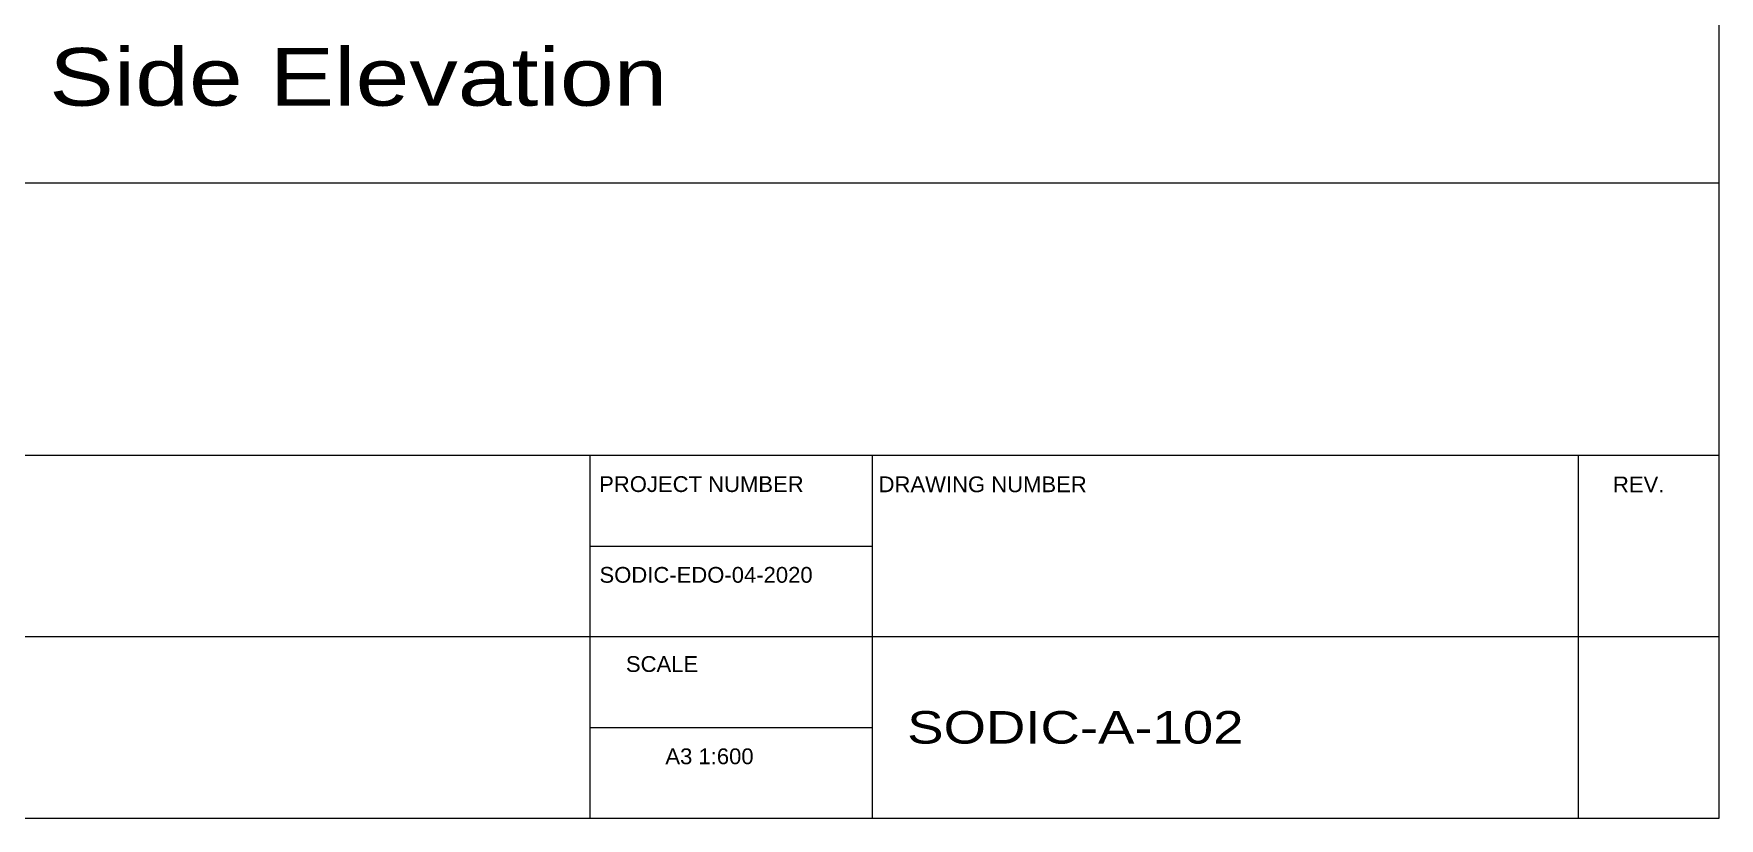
# Model space of a CAD drawing. Header units: millimetres. Extents: x -2143172 to 5255, y -610845 to 279739.
# Drawn here: x -996187 to -975419, y -610845 to -601179 of the extents above; entities that cross this region are included whole.
import ezdxf

# ---------------------------------------------------------------- set-up
doc = ezdxf.new("R2010")
doc.units = ezdxf.units.MM
doc.header["$LTSCALE"] = 30
doc.layers.add('Frame', color=7, linetype='Continuous', lineweight=5)
doc.styles.add('MARI3', font='arial.ttf', dxfattribs={"width": 1.2})
doc.styles.add('TTLB-A0-JeddahDP$0$swis721', font='swiss.ttf')

msp = doc.modelspace()

# ---------------------------------------------------------------- linework, layer by layer
at = {"layer": 'Frame'}
for p, q in [((-975418.5, -610845.4, 0.5), (-975418.5, -561642.4, 0.5)), ((-975418.5, -603019.8, 0.1), (-1045005.6, -603019.8, 0.1)), ((-975418.5, -606373.6, 0.1), (-1045005.6, -606373.6, 0.1)), ((-989335.9, -606373.6, 0.1), (-989335.9, -610845.4, 0.1)), ((-985856.6, -606373.6, 0.1), (-985856.6, -610845.4, 0.1)), ((-977158.2, -606373.6, 0.1), (-977158.2, -610845.4, 0.1)), ((-989335.9, -607491.5, 0.1), (-985856.6, -607491.5, 0.1)), ((-975418.5, -608609.5, 0.1), (-1003253.3, -608609.5, 0.1)), ((-989335.9, -609727.4, 0.1), (-985856.6, -609727.4, 0.1)), ((-1045005.6, -610845.4, 0.5), (-975418.5, -610845.4, 0.5))]:
    msp.add_line(p, q, dxfattribs=at)

# ---------------------------------------------------------------- texts
at = {"layer": 'Frame', "style": 'MARI3', "width": 1.2}
for s, height, p in [('Side Elevation', 710.839, (-995996.1, -602065.5, -0.4)), ('SODIC-A-102', 400.787, (-985424.4, -609925.2, 0.1))]:
    msp.add_text(s, height=height, dxfattribs=at).set_placement(p)
at = {"layer": 'Frame', "attachment_point": 8, "style": 'TTLB-A0-JeddahDP$0$swis721'}
for s, insert, char_height in [(' PROJECT NUMBER', (-987998, -606827.9, 0.1), 194.411), ('SODIC-EDO-04-2020', (-987902.9, -607945.9, 0.1), 194.411), ('SCALE', (-988445.2, -609045, 0.1), 194.41), ('A3 1:600', (-987860.6, -610181.7, 0.1), 194.41)]:
    msp.add_mtext(s, dxfattribs=dict(at, insert=insert, char_height=char_height))
at = {"layer": 'Frame', "attachment_point": 5, "style": 'TTLB-A0-JeddahDP$0$swis721'}
for s, insert, char_height, width in [('DRAWING NUMBER', (-984494.7, -606731.7, 0.1), 194.411, 2499.576), ('REV.', (-976411.8, -606731.7, 0.1), 194.41, 3082.178)]:
    msp.add_mtext(s, dxfattribs=dict(at, insert=insert, char_height=char_height, width=width))

doc.saveas('drawing.dxf')
